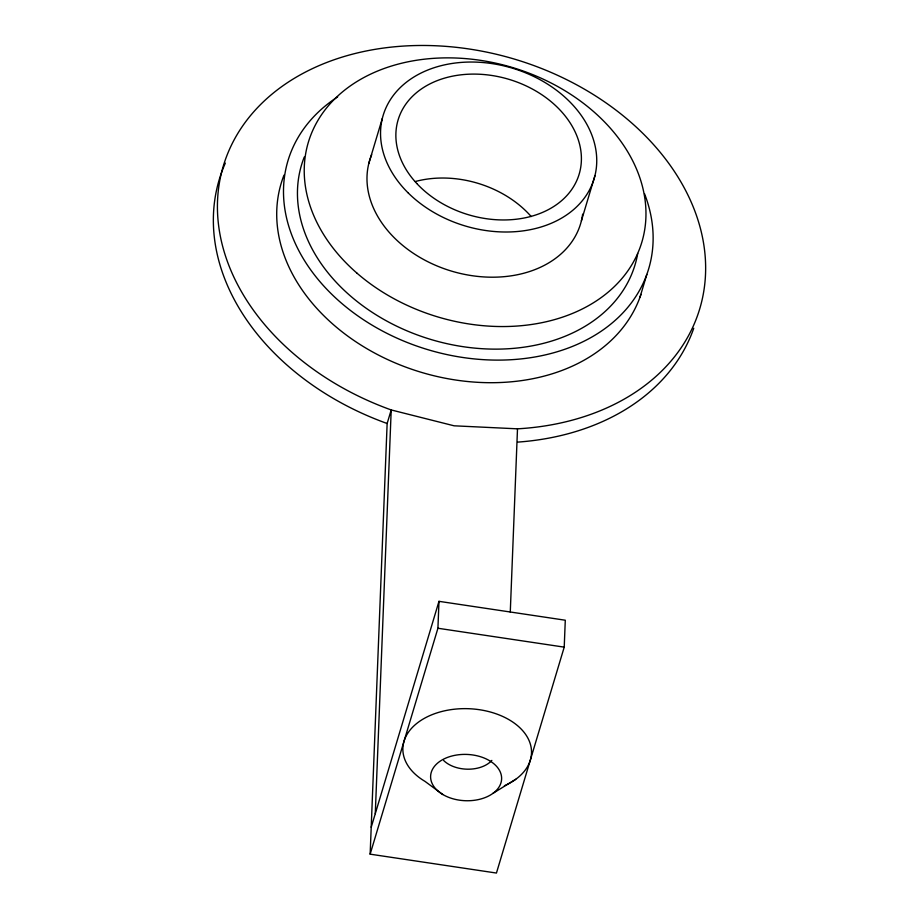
<?xml version="1.0" encoding="UTF-8"?>
<svg xmlns="http://www.w3.org/2000/svg" width="919" height="919" viewBox="0 0 919 919"><rect width="100%" height="100%" fill="white"/><g stroke="black" fill="none" stroke-linecap="round" stroke-linejoin="round"><path stroke-width="1.38" d="M371.207 827.249L438.983 601.336L565.288 620.222L564.22 647.137L496.444 873.05L370.15 854.165L387.14 423.498L391.207 409.943A248.681 185.96 16.7 0 1 265.924 99.424A248.681 185.96 16.7 0 1 665.666 159.205A248.681 185.96 16.7 0 1 517.5 428.828L510.275 612.088M375.274 813.694L391.207 409.943L454.101 425.807L517.5 428.828M370.15 854.165L437.926 628.251L438.983 601.336M368.772 163.628L382.327 118.448M581.405 220.79L594.961 175.609M640.049 297.032L646.827 274.448M492.917 793.373L515.731 779.289M437.926 628.251L564.22 647.137M442.82 794.521A35.531 23.159 2.3 0 1 454.56 755.395A35.531 23.159 2.3 0 1 500.981 782.781A35.531 23.159 2.3 0 1 442.82 794.521L424.98 781.368A64.364 41.964 2.3 0 1 422.131 719.657A64.364 41.964 2.3 0 1 516.547 724.838A64.364 41.964 2.3 0 1 504.405 785.734M693.742 328.301A248.681 185.96 16.7 0 1 517.73 442.108M387.14 423.498A248.681 185.96 16.7 0 1 225.327 163.111M415.331 181.514A94.496 70.66 16.7 0 1 531.193 216.539M640.968 294.379A188.28 140.802 16.7 0 1 413.63 369.897A188.28 140.802 16.7 0 1 284.017 175.115M644.529 193.737A188.28 140.802 16.7 0 1 551.343 353.401A188.28 140.802 16.7 0 1 318.479 279.916A188.28 140.802 16.7 0 1 337.664 96.897M637.717 253.472A174.07 130.176 16.7 0 1 433.102 340.122A174.07 130.176 16.7 0 1 304.281 157M582.646 214.15A110.131 82.354 16.7 0 1 453.768 271.771A110.131 82.354 16.7 0 1 371.701 154.668M491.849 760.404A28.42 18.529 2.3 0 1 443.636 760.484M416.778 183.501A94.496 70.66 16.7 0 0 575.374 183.478A94.496 70.66 16.7 0 0 473.779 74.094A94.496 70.66 16.7 0 0 416.778 183.501M356.882 273.081A174.07 130.176 16.7 0 0 641.06 244.661A174.07 130.176 16.7 0 0 427.324 58.873A174.07 130.176 16.7 0 0 356.882 273.081M408.392 193.128A110.131 82.354 16.7 0 0 591.491 185.81A110.131 82.354 16.7 0 0 466.048 62.136A110.131 82.354 16.7 0 0 408.392 193.128"/></g></svg>
